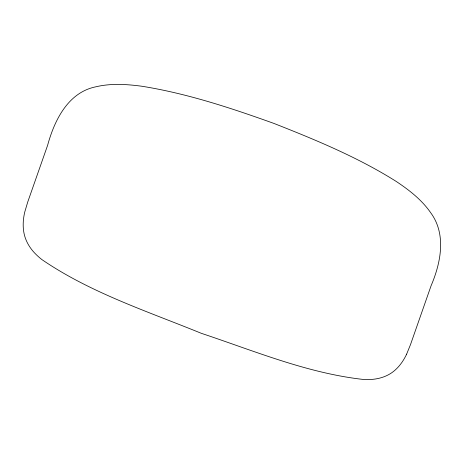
<?xml version="1.0" encoding="UTF-8"?>
<svg xmlns="http://www.w3.org/2000/svg" width="464" height="464" viewBox="0 0 464 464"><rect width="100%" height="100%" fill="white"/><g stroke="black" fill="none" stroke-linecap="round" stroke-linejoin="round"><path stroke-width="0.7" d="M406.615 354.189L410.507 344.584L431.114 285.667C440.835 262.914 446.565 234.39 430.801 212.889C421.898 199.92 409.248 190.118 396.279 181.476C357.993 157.342 315.88 139.948 273.893 123.412C230.881 107.99 187.114 93.473 141.88 86.246C126.695 84.222 111.024 83.207 95.984 86.774C68.051 92.33 54.421 120.367 47.606 145.342L27.718 202.055L24.76 212.013A41.395 27.533 -71.6 0 0 23.322 221.183L23.27 222.088A37.369 24.859 -71.6 0 0 23.734 231.687C25.056 240.317 29.667 248.176 35.844 254.249A137.907 91.727 -71.6 0 0 41.864 259.567C90.434 292.801 147.291 311.251 201.359 333.332C254.684 351.057 307.69 373.363 363.991 379.523A140.731 93.606 -71.6 0 0 371.119 379.453C379.871 378.937 388.664 375.973 395.218 369.999A37.369 24.859 -71.6 0 0 401.517 362.918L402.039 362.187A41.395 27.533 -71.6 0 0 406.609 354.189"/></g></svg>
